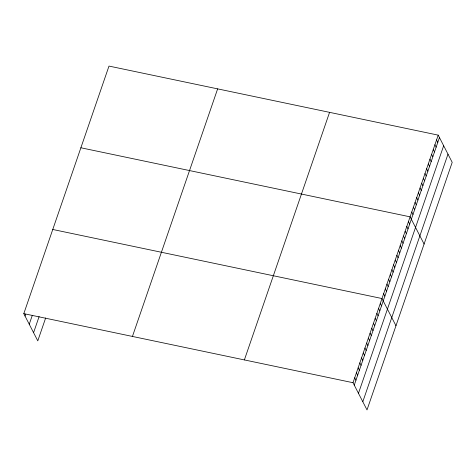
<?xml version="1.0" encoding="UTF-8"?>
<svg xmlns="http://www.w3.org/2000/svg" width="476" height="476" viewBox="0 0 476 476"><rect width="100%" height="100%" fill="white"/><g stroke="black" fill="none" stroke-linecap="round" stroke-linejoin="round"><path stroke-width="0.71" d="M45.666 317.956L37.782 340.858L23.8 313.648L108.992 66.081L438.217 135.142L452.2 162.352L367.008 409.919L353.019 382.71L438.217 135.142M25.038 316.052L25.674 314.196M29.244 324.239L32.225 315.576M33.576 332.67L39.115 316.582M132.441 336.437L217.639 88.869M244.378 359.915L329.57 112.354M354.257 385.114L439.455 137.552M358.464 393.301L443.662 145.733M362.801 401.732L447.993 154.17M80.878 147.774L410.104 216.842L424.086 244.051M52.765 229.474L381.984 298.535L395.972 325.751M23.8 313.648L353.019 382.71M436.563 139.95L437.801 142.354M434.909 144.752L436.147 147.161M433.255 149.559L434.493 151.969M431.601 154.367L432.839 156.771M429.947 159.168L431.185 161.578M428.293 163.976L429.53 166.386M426.639 168.784L427.876 171.187M424.985 173.585L426.222 175.995M423.331 178.393L424.568 180.803M421.677 183.2L422.914 185.604M420.022 188.002L421.26 190.412M418.368 192.81L419.606 195.22M416.714 197.617L417.952 200.021M415.06 202.425L416.298 204.829M413.406 207.227L414.644 209.636M411.752 212.034L412.99 214.444M408.45 221.643L409.687 224.053M406.796 226.451L408.033 228.861M405.141 231.259L406.379 233.662M403.487 236.06L404.725 238.47M401.833 240.868L403.071 243.278M400.179 245.675L401.417 248.079M398.525 250.477L399.763 252.887M396.871 255.285L398.109 257.695M395.217 260.092L396.454 262.496M393.563 264.894L394.8 267.304M391.909 269.702L393.146 272.111M390.255 274.509L391.492 276.913M388.6 279.311L389.838 281.721M386.946 284.118L388.184 286.528M385.292 288.926L386.53 291.33M383.638 293.728L384.876 296.137M380.282 303.486L381.52 305.895M378.581 308.436L379.818 310.846M376.873 313.392L378.111 315.796M375.171 318.343L376.409 320.747M373.47 323.293L374.707 325.703M371.762 328.244L373 330.653M370.06 333.194L371.298 335.604M368.353 338.144L369.59 340.554M366.651 343.101L367.888 345.505M364.949 348.051L366.187 350.455M363.242 353.002L364.479 355.405M361.54 357.952L362.777 360.362M359.838 362.902L361.076 365.312M358.13 367.853L359.368 370.263M356.429 372.803L357.666 375.213M354.727 377.76L355.959 380.163"/></g></svg>
